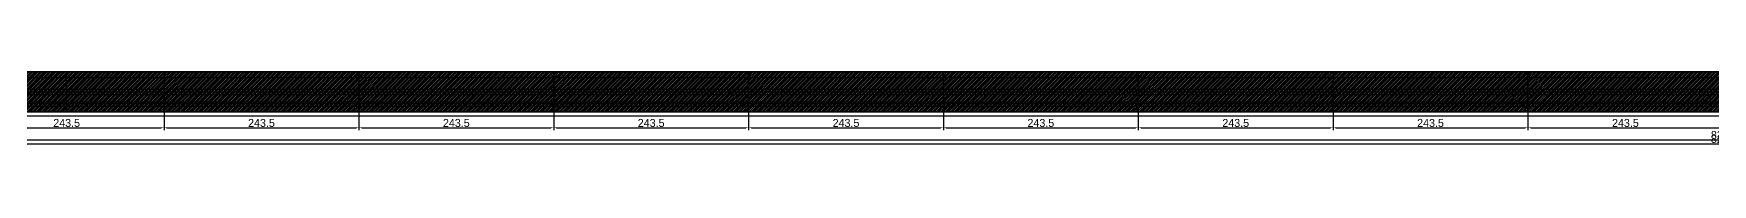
# Model space of a CAD drawing. Header units: metres. Extents: x 12791 to 21093, y 13116 to 13229.
# Drawn here: x 14824 to 16922, y 13116 to 13209 of the extents above; entities that cross this region are included whole.
import ezdxf

# ---------------------------------------------------------------- set-up
doc = ezdxf.new("R2010")
doc.units = ezdxf.units.M
for name, color, linetype in [('barrote', 251, 'CONTINUOUS'), ('COTA', 241, 'CONTINUOUS'), ('cotas', 241, 'CONTINUOUS'), ('Demarcação 1', 251, 'CONTINUOUS'), ('Demarcação 2', 254, 'CONTINUOUS'), ('Hachura', 251, 'CONTINUOUS'), ('Laje_Perimetro', 7, 'CONTINUOUS'), ('Painéis', 200, 'CONTINUOUS'), ('presilha', 1, 'CONTINUOUS'), ('SARR_3.5x7', 81, 'CONTINUOUS')]:
    doc.layers.add(name, color=color, linetype=linetype)
doc.dimstyles.new('EZ DXF', dxfattribs={"dimtxt": 10, "dimasz": 3.5, "dimexe": 3, "dimexo": 1.5, "dimgap": 1, "dimtad": 1, "dimdec": 1, "dimdsep": 46, "dimcen": 2.5, "dimazin": 3, "dimtfac": 1, "dimtmove": 0, "dimatfit": 3})

msp = doc.modelspace()

# ---------------------------------------------------------------- hatches: boundary and pattern name
at = {"layer": 'Hachura'}
h = msp.add_hatch(color=3, dxfattribs=at)
h.dxf.hatch_style = 1
h.paths.add_polyline_path([(14743.5914, 13158.9905), (14987.0914, 13158.9905), (14987.0914, 13208.9905), (14743.5914, 13208.9905)])
h = msp.add_hatch(dxfattribs=at)
h.set_pattern_fill('ANSI31', scale=0.5)
h.paths.add_polyline_path([(14743.5914, 13158.9905), (14987.0914, 13158.9905), (14987.0914, 13208.9905), (14743.5914, 13208.9905)])
h = msp.add_hatch(color=3, dxfattribs=at)
h.dxf.hatch_style = 1
h.paths.add_polyline_path([(14743.5914, 13158.9905), (14987.0914, 13158.9905), (14987.0914, 13208.9905), (14743.5914, 13208.9905)])
h = msp.add_hatch(dxfattribs=at)
h.set_pattern_fill('ANSI31', scale=0.5)
h.paths.add_polyline_path([(14743.5914, 13158.9905), (14987.0914, 13158.9905), (14987.0914, 13208.9905), (14743.5914, 13208.9905)])
h = msp.add_hatch(color=3, dxfattribs=at)
h.dxf.hatch_style = 1
h.paths.add_polyline_path([(14987.0914, 13158.9905), (15230.5914, 13158.9905), (15230.5914, 13208.9905), (14987.0914, 13208.9905)])
h = msp.add_hatch(dxfattribs=at)
h.set_pattern_fill('ANSI31', scale=0.5)
h.paths.add_polyline_path([(14987.0914, 13158.9905), (15230.5914, 13158.9905), (15230.5914, 13208.9905), (14987.0914, 13208.9905)])
h = msp.add_hatch(color=3, dxfattribs=at)
h.dxf.hatch_style = 1
h.paths.add_polyline_path([(14987.0914, 13158.9905), (15230.5914, 13158.9905), (15230.5914, 13208.9905), (14987.0914, 13208.9905)])
h = msp.add_hatch(dxfattribs=at)
h.set_pattern_fill('ANSI31', scale=0.5)
h.paths.add_polyline_path([(14987.0914, 13158.9905), (15230.5914, 13158.9905), (15230.5914, 13208.9905), (14987.0914, 13208.9905)])
h = msp.add_hatch(color=3, dxfattribs=at)
h.dxf.hatch_style = 1
h.paths.add_polyline_path([(15230.5914, 13158.9905), (15474.0914, 13158.9905), (15474.0914, 13208.9905), (15230.5914, 13208.9905)])
h = msp.add_hatch(dxfattribs=at)
h.set_pattern_fill('ANSI31', scale=0.5)
h.paths.add_polyline_path([(15230.5914, 13158.9905), (15474.0914, 13158.9905), (15474.0914, 13208.9905), (15230.5914, 13208.9905)])
h = msp.add_hatch(color=3, dxfattribs=at)
h.dxf.hatch_style = 1
h.paths.add_polyline_path([(15230.5914, 13158.9905), (15474.0914, 13158.9905), (15474.0914, 13208.9905), (15230.5914, 13208.9905)])
h = msp.add_hatch(dxfattribs=at)
h.set_pattern_fill('ANSI31', scale=0.5)
h.paths.add_polyline_path([(15230.5914, 13158.9905), (15474.0914, 13158.9905), (15474.0914, 13208.9905), (15230.5914, 13208.9905)])
h = msp.add_hatch(color=3, dxfattribs=at)
h.dxf.hatch_style = 1
h.paths.add_polyline_path([(15474.0914, 13158.9905), (15717.5914, 13158.9905), (15717.5914, 13208.9905), (15474.0914, 13208.9905)])
h = msp.add_hatch(dxfattribs=at)
h.set_pattern_fill('ANSI31', scale=0.5)
h.paths.add_polyline_path([(15474.0914, 13158.9905), (15717.5914, 13158.9905), (15717.5914, 13208.9905), (15474.0914, 13208.9905)])
h = msp.add_hatch(color=3, dxfattribs=at)
h.dxf.hatch_style = 1
h.paths.add_polyline_path([(15474.0914, 13158.9905), (15717.5914, 13158.9905), (15717.5914, 13208.9905), (15474.0914, 13208.9905)])
h = msp.add_hatch(dxfattribs=at)
h.set_pattern_fill('ANSI31', scale=0.5)
h.paths.add_polyline_path([(15474.0914, 13158.9905), (15717.5914, 13158.9905), (15717.5914, 13208.9905), (15474.0914, 13208.9905)])
h = msp.add_hatch(color=3, dxfattribs=at)
h.dxf.hatch_style = 1
h.paths.add_polyline_path([(15717.5914, 13158.9905), (15961.0914, 13158.9905), (15961.0914, 13208.9905), (15717.5914, 13208.9905)])
h = msp.add_hatch(dxfattribs=at)
h.set_pattern_fill('ANSI31', scale=0.5)
h.paths.add_polyline_path([(15717.5914, 13158.9905), (15961.0914, 13158.9905), (15961.0914, 13208.9905), (15717.5914, 13208.9905)])
h = msp.add_hatch(color=3, dxfattribs=at)
h.dxf.hatch_style = 1
h.paths.add_polyline_path([(15717.5914, 13158.9905), (15961.0914, 13158.9905), (15961.0914, 13208.9905), (15717.5914, 13208.9905)])
h = msp.add_hatch(dxfattribs=at)
h.set_pattern_fill('ANSI31', scale=0.5)
h.paths.add_polyline_path([(15717.5914, 13158.9905), (15961.0914, 13158.9905), (15961.0914, 13208.9905), (15717.5914, 13208.9905)])
h = msp.add_hatch(color=3, dxfattribs=at)
h.dxf.hatch_style = 1
h.paths.add_polyline_path([(15961.0914, 13158.9905), (16204.5914, 13158.9905), (16204.5914, 13208.9905), (15961.0914, 13208.9905)])
h = msp.add_hatch(dxfattribs=at)
h.set_pattern_fill('ANSI31', scale=0.5)
h.paths.add_polyline_path([(15961.0914, 13158.9905), (16204.5914, 13158.9905), (16204.5914, 13208.9905), (15961.0914, 13208.9905)])
h = msp.add_hatch(color=3, dxfattribs=at)
h.dxf.hatch_style = 1
h.paths.add_polyline_path([(15961.0914, 13158.9905), (16204.5914, 13158.9905), (16204.5914, 13208.9905), (15961.0914, 13208.9905)])
h = msp.add_hatch(dxfattribs=at)
h.set_pattern_fill('ANSI31', scale=0.5)
h.paths.add_polyline_path([(15961.0914, 13158.9905), (16204.5914, 13158.9905), (16204.5914, 13208.9905), (15961.0914, 13208.9905)])
h = msp.add_hatch(color=3, dxfattribs=at)
h.dxf.hatch_style = 1
h.paths.add_polyline_path([(16204.5914, 13158.9905), (16448.0914, 13158.9905), (16448.0914, 13208.9905), (16204.5914, 13208.9905)])
h = msp.add_hatch(dxfattribs=at)
h.set_pattern_fill('ANSI31', scale=0.5)
h.paths.add_polyline_path([(16204.5914, 13158.9905), (16448.0914, 13158.9905), (16448.0914, 13208.9905), (16204.5914, 13208.9905)])
h = msp.add_hatch(color=3, dxfattribs=at)
h.dxf.hatch_style = 1
h.paths.add_polyline_path([(16204.5914, 13158.9905), (16448.0914, 13158.9905), (16448.0914, 13208.9905), (16204.5914, 13208.9905)])
h = msp.add_hatch(dxfattribs=at)
h.set_pattern_fill('ANSI31', scale=0.5)
h.paths.add_polyline_path([(16204.5914, 13158.9905), (16448.0914, 13158.9905), (16448.0914, 13208.9905), (16204.5914, 13208.9905)])
h = msp.add_hatch(color=3, dxfattribs=at)
h.dxf.hatch_style = 1
h.paths.add_polyline_path([(16448.0914, 13158.9905), (16691.5914, 13158.9905), (16691.5914, 13208.9905), (16448.0914, 13208.9905)])
h = msp.add_hatch(dxfattribs=at)
h.set_pattern_fill('ANSI31', scale=0.5)
h.paths.add_polyline_path([(16448.0914, 13158.9905), (16691.5914, 13158.9905), (16691.5914, 13208.9905), (16448.0914, 13208.9905)])
h = msp.add_hatch(color=3, dxfattribs=at)
h.dxf.hatch_style = 1
h.paths.add_polyline_path([(16448.0914, 13158.9905), (16691.5914, 13158.9905), (16691.5914, 13208.9905), (16448.0914, 13208.9905)])
h = msp.add_hatch(dxfattribs=at)
h.set_pattern_fill('ANSI31', scale=0.5)
h.paths.add_polyline_path([(16448.0914, 13158.9905), (16691.5914, 13158.9905), (16691.5914, 13208.9905), (16448.0914, 13208.9905)])
h = msp.add_hatch(color=3, dxfattribs=at)
h.dxf.hatch_style = 1
h.paths.add_polyline_path([(16691.5914, 13158.9905), (16935.0914, 13158.9905), (16935.0914, 13208.9905), (16691.5914, 13208.9905)])
h = msp.add_hatch(dxfattribs=at)
h.set_pattern_fill('ANSI31', scale=0.5)
h.paths.add_polyline_path([(16691.5914, 13158.9905), (16935.0914, 13158.9905), (16935.0914, 13208.9905), (16691.5914, 13208.9905)])
h = msp.add_hatch(color=3, dxfattribs=at)
h.dxf.hatch_style = 1
h.paths.add_polyline_path([(16691.5914, 13158.9905), (16935.0914, 13158.9905), (16935.0914, 13208.9905), (16691.5914, 13208.9905)])
h = msp.add_hatch(dxfattribs=at)
h.set_pattern_fill('ANSI31', scale=0.5)
h.paths.add_polyline_path([(16691.5914, 13158.9905), (16935.0914, 13158.9905), (16935.0914, 13208.9905), (16691.5914, 13208.9905)])

# ---------------------------------------------------------------- linework, layer by layer
at = {"layer": 'barrote'}
msp.add_line((12800.5914, 13171.4905), (21069.5914, 13171.4905), dxfattribs=at)
msp.add_line((12800.5914, 13171.4905), (21069.5914, 13171.4905), dxfattribs=at)
at = {"layer": 'Demarcação 1'}
msp.add_line((12795.5914, 13183.9905), (21074.5914, 13183.9905), dxfattribs=at)
msp.add_line((12795.5914, 13183.9905), (21074.5914, 13183.9905), dxfattribs=at)
at = {"layer": 'Demarcação 2'}
msp.add_line((14865.3414, 13158.9905), (14865.3414, 13208.9905), dxfattribs=at)
msp.add_line((14865.3414, 13158.9905), (14865.3414, 13208.9905), dxfattribs=at)
at = {"layer": 'Laje_Perimetro'}
msp.add_lwpolyline([(12790.5914, 13153.9905), (21079.5914, 13153.9905), (21079.5914, 13168.9905), (12790.5914, 13168.9905)], close=True, dxfattribs=at)
msp.add_lwpolyline([(12790.5914, 13153.9905), (21079.5914, 13153.9905), (21079.5914, 13168.9905), (12790.5914, 13168.9905)], close=True, dxfattribs=at)
at = {"layer": 'Painéis'}
for points in [[(12795.5914, 13208.9905), (21074.5914, 13208.9905)], [(12795.5914, 13208.9905), (21074.5914, 13208.9905)], [(14743.5914, 13158.9905), (14987.0914, 13158.9905), (14987.0914, 13208.9905), (14743.5914, 13208.9905)], [(14743.5914, 13158.9905), (14987.0914, 13158.9905), (14987.0914, 13208.9905), (14743.5914, 13208.9905)], [(14987.0914, 13158.9905), (14987.0914, 13208.9905)], [(14987.0914, 13158.9905), (15230.5914, 13158.9905), (15230.5914, 13208.9905), (14987.0914, 13208.9905)], [(14987.0914, 13158.9905), (14987.0914, 13208.9905)], [(14987.0914, 13158.9905), (15230.5914, 13158.9905), (15230.5914, 13208.9905), (14987.0914, 13208.9905)], [(15230.5914, 13158.9905), (15230.5914, 13208.9905)], [(15230.5914, 13158.9905), (15474.0914, 13158.9905), (15474.0914, 13208.9905), (15230.5914, 13208.9905)], [(15230.5914, 13158.9905), (15230.5914, 13208.9905)], [(15230.5914, 13158.9905), (15474.0914, 13158.9905), (15474.0914, 13208.9905), (15230.5914, 13208.9905)], [(15474.0914, 13158.9905), (15474.0914, 13208.9905)], [(15474.0914, 13158.9905), (15717.5914, 13158.9905), (15717.5914, 13208.9905), (15474.0914, 13208.9905)], [(15474.0914, 13158.9905), (15474.0914, 13208.9905)], [(15474.0914, 13158.9905), (15717.5914, 13158.9905), (15717.5914, 13208.9905), (15474.0914, 13208.9905)], [(15717.5914, 13158.9905), (15717.5914, 13208.9905)], [(15717.5914, 13158.9905), (15961.0914, 13158.9905), (15961.0914, 13208.9905), (15717.5914, 13208.9905)], [(15717.5914, 13158.9905), (15717.5914, 13208.9905)], [(15717.5914, 13158.9905), (15961.0914, 13158.9905), (15961.0914, 13208.9905), (15717.5914, 13208.9905)], [(15961.0914, 13158.9905), (15961.0914, 13208.9905)], [(15961.0914, 13158.9905), (16204.5914, 13158.9905), (16204.5914, 13208.9905), (15961.0914, 13208.9905)], [(15961.0914, 13158.9905), (15961.0914, 13208.9905)], [(15961.0914, 13158.9905), (16204.5914, 13158.9905), (16204.5914, 13208.9905), (15961.0914, 13208.9905)], [(16204.5914, 13158.9905), (16204.5914, 13208.9905)], [(16204.5914, 13158.9905), (16448.0914, 13158.9905), (16448.0914, 13208.9905), (16204.5914, 13208.9905)], [(16204.5914, 13158.9905), (16204.5914, 13208.9905)], [(16204.5914, 13158.9905), (16448.0914, 13158.9905), (16448.0914, 13208.9905), (16204.5914, 13208.9905)], [(16448.0914, 13158.9905), (16448.0914, 13208.9905)], [(16448.0914, 13158.9905), (16691.5914, 13158.9905), (16691.5914, 13208.9905), (16448.0914, 13208.9905)], [(16448.0914, 13158.9905), (16448.0914, 13208.9905)], [(16448.0914, 13158.9905), (16691.5914, 13158.9905), (16691.5914, 13208.9905), (16448.0914, 13208.9905)], [(16691.5914, 13158.9905), (16691.5914, 13208.9905)], [(16691.5914, 13158.9905), (16935.0914, 13158.9905), (16935.0914, 13208.9905), (16691.5914, 13208.9905)], [(16691.5914, 13158.9905), (16691.5914, 13208.9905)], [(16691.5914, 13158.9905), (16935.0914, 13158.9905), (16935.0914, 13208.9905), (16691.5914, 13208.9905)], [(12795.5914, 13158.9905), (21074.5914, 13158.9905)], [(12795.5914, 13158.9905), (21074.5914, 13158.9905)]]:
    msp.add_lwpolyline(points, close=True, dxfattribs=at)
at = {"layer": 'presilha'}
msp.add_circle((16915.0914, 13175.6572), 4, dxfattribs=at)
msp.add_circle((16915.0914, 13175.6572), 4, dxfattribs=at)
at = {"layer": 'SARR_3.5x7'}
for p, q in [((14743.5914, 13201.9905), (14987.0914, 13201.9905)), ((14743.5914, 13201.9905), (14987.0914, 13201.9905)), ((14987.0914, 13201.9905), (15230.5914, 13201.9905)), ((14987.0914, 13201.9905), (15230.5914, 13201.9905)), ((15230.5914, 13201.9905), (15474.0914, 13201.9905)), ((15230.5914, 13201.9905), (15474.0914, 13201.9905)), ((15474.0914, 13201.9905), (15717.5914, 13201.9905)), ((15474.0914, 13201.9905), (15717.5914, 13201.9905)), ((15717.5914, 13201.9905), (15961.0914, 13201.9905)), ((15717.5914, 13201.9905), (15961.0914, 13201.9905)), ((15961.0914, 13201.9905), (16204.5914, 13201.9905)), ((15961.0914, 13201.9905), (16204.5914, 13201.9905)), ((16204.5914, 13201.9905), (16448.0914, 13201.9905)), ((16204.5914, 13201.9905), (16448.0914, 13201.9905)), ((16448.0914, 13201.9905), (16691.5914, 13201.9905)), ((16448.0914, 13201.9905), (16691.5914, 13201.9905)), ((16691.5914, 13201.9905), (16935.0914, 13201.9905)), ((16691.5914, 13201.9905), (16935.0914, 13201.9905)), ((14743.5914, 13187.4905), (14987.0914, 13187.4905)), ((14743.5914, 13187.4905), (14987.0914, 13187.4905)), ((14743.5914, 13180.4905), (14987.0914, 13180.4905)), ((14743.5914, 13180.4905), (14987.0914, 13180.4905)), ((14987.0914, 13187.4905), (15230.5914, 13187.4905)), ((14987.0914, 13187.4905), (15230.5914, 13187.4905)), ((14987.0914, 13180.4905), (15230.5914, 13180.4905)), ((14987.0914, 13180.4905), (15230.5914, 13180.4905)), ((15230.5914, 13187.4905), (15474.0914, 13187.4905)), ((15230.5914, 13187.4905), (15474.0914, 13187.4905)), ((15230.5914, 13180.4905), (15474.0914, 13180.4905)), ((15230.5914, 13180.4905), (15474.0914, 13180.4905)), ((15474.0914, 13187.4905), (15717.5914, 13187.4905)), ((15474.0914, 13187.4905), (15717.5914, 13187.4905)), ((15474.0914, 13180.4905), (15717.5914, 13180.4905)), ((15474.0914, 13180.4905), (15717.5914, 13180.4905)), ((15717.5914, 13187.4905), (15961.0914, 13187.4905)), ((15717.5914, 13187.4905), (15961.0914, 13187.4905)), ((15717.5914, 13180.4905), (15961.0914, 13180.4905)), ((15717.5914, 13180.4905), (15961.0914, 13180.4905)), ((15961.0914, 13187.4905), (16204.5914, 13187.4905)), ((15961.0914, 13187.4905), (16204.5914, 13187.4905)), ((15961.0914, 13180.4905), (16204.5914, 13180.4905)), ((15961.0914, 13180.4905), (16204.5914, 13180.4905)), ((16204.5914, 13187.4905), (16448.0914, 13187.4905)), ((16204.5914, 13187.4905), (16448.0914, 13187.4905)), ((16204.5914, 13180.4905), (16448.0914, 13180.4905)), ((16204.5914, 13180.4905), (16448.0914, 13180.4905)), ((16448.0914, 13187.4905), (16691.5914, 13187.4905)), ((16448.0914, 13187.4905), (16691.5914, 13187.4905)), ((16448.0914, 13180.4905), (16691.5914, 13180.4905)), ((16448.0914, 13180.4905), (16691.5914, 13180.4905)), ((16691.5914, 13187.4905), (16935.0914, 13187.4905)), ((16691.5914, 13187.4905), (16935.0914, 13187.4905)), ((16691.5914, 13180.4905), (16935.0914, 13180.4905)), ((16691.5914, 13180.4905), (16935.0914, 13180.4905)), ((14743.5914, 13165.9905), (14987.0914, 13165.9905)), ((14743.5914, 13165.9905), (14987.0914, 13165.9905)), ((14987.0914, 13165.9905), (15230.5914, 13165.9905)), ((14987.0914, 13165.9905), (15230.5914, 13165.9905)), ((15230.5914, 13165.9905), (15474.0914, 13165.9905)), ((15230.5914, 13165.9905), (15474.0914, 13165.9905)), ((15474.0914, 13165.9905), (15717.5914, 13165.9905)), ((15474.0914, 13165.9905), (15717.5914, 13165.9905)), ((15717.5914, 13165.9905), (15961.0914, 13165.9905)), ((15717.5914, 13165.9905), (15961.0914, 13165.9905)), ((15961.0914, 13165.9905), (16204.5914, 13165.9905)), ((15961.0914, 13165.9905), (16204.5914, 13165.9905)), ((16204.5914, 13165.9905), (16448.0914, 13165.9905)), ((16204.5914, 13165.9905), (16448.0914, 13165.9905)), ((16448.0914, 13165.9905), (16691.5914, 13165.9905)), ((16448.0914, 13165.9905), (16691.5914, 13165.9905)), ((16691.5914, 13165.9905), (16935.0914, 13165.9905)), ((16691.5914, 13165.9905), (16935.0914, 13165.9905))]:
    msp.add_line(p, q, dxfattribs=at)

# ---------------------------------------------------------------- dimensions: what is measured, and where the dimension line sits
at = {"layer": 'COTA', "color": 1}
for base, p1, p2 in [((12795.5914, 13118.9905), (12795.5914, 13158.9905), (21074.5914, 13158.9905)), ((12795.5914, 13118.9905), (12795.5914, 13158.9905), (21074.5914, 13158.9905)), ((14743.5914, 13138.9905), (14743.5914, 13158.9905), (14987.0914, 13158.9905)), ((14743.5914, 13138.9905), (14743.5914, 13158.9905), (14987.0914, 13158.9905)), ((14987.0914, 13138.9905), (14987.0914, 13158.9905), (15230.5914, 13158.9905)), ((14987.0914, 13138.9905), (14987.0914, 13158.9905), (15230.5914, 13158.9905)), ((15230.5914, 13138.9905), (15230.5914, 13158.9905), (15474.0914, 13158.9905)), ((15230.5914, 13138.9905), (15230.5914, 13158.9905), (15474.0914, 13158.9905)), ((15474.0914, 13138.9905), (15474.0914, 13158.9905), (15717.5914, 13158.9905)), ((15474.0914, 13138.9905), (15474.0914, 13158.9905), (15717.5914, 13158.9905)), ((15717.5914, 13138.9905), (15717.5914, 13158.9905), (15961.0914, 13158.9905)), ((15717.5914, 13138.9905), (15717.5914, 13158.9905), (15961.0914, 13158.9905)), ((15961.0914, 13138.9905), (15961.0914, 13158.9905), (16204.5914, 13158.9905)), ((15961.0914, 13138.9905), (15961.0914, 13158.9905), (16204.5914, 13158.9905)), ((16204.5914, 13138.9905), (16204.5914, 13158.9905), (16448.0914, 13158.9905)), ((16204.5914, 13138.9905), (16204.5914, 13158.9905), (16448.0914, 13158.9905)), ((16448.0914, 13138.9905), (16448.0914, 13158.9905), (16691.5914, 13158.9905)), ((16448.0914, 13138.9905), (16448.0914, 13158.9905), (16691.5914, 13158.9905)), ((16691.5914, 13138.9905), (16691.5914, 13158.9905), (16935.0914, 13158.9905)), ((16691.5914, 13138.9905), (16691.5914, 13158.9905), (16935.0914, 13158.9905))]:
    msp.add_linear_dim(base=base, p1=p1, p2=p2, dimstyle='EZ DXF', dxfattribs=at).render()
at = {"layer": 'cotas'}
msp.add_linear_dim(base=(12795.5914, 13123.9905), p1=(12795.5914, 13138.9905), p2=(21074.5914, 13138.9905), dimstyle='EZ DXF', dxfattribs=at).render()
msp.add_linear_dim(base=(12795.5914, 13123.9905), p1=(12795.5914, 13138.9905), p2=(21074.5914, 13138.9905), dimstyle='EZ DXF', dxfattribs=at).render()

doc.saveas('drawing.dxf')
